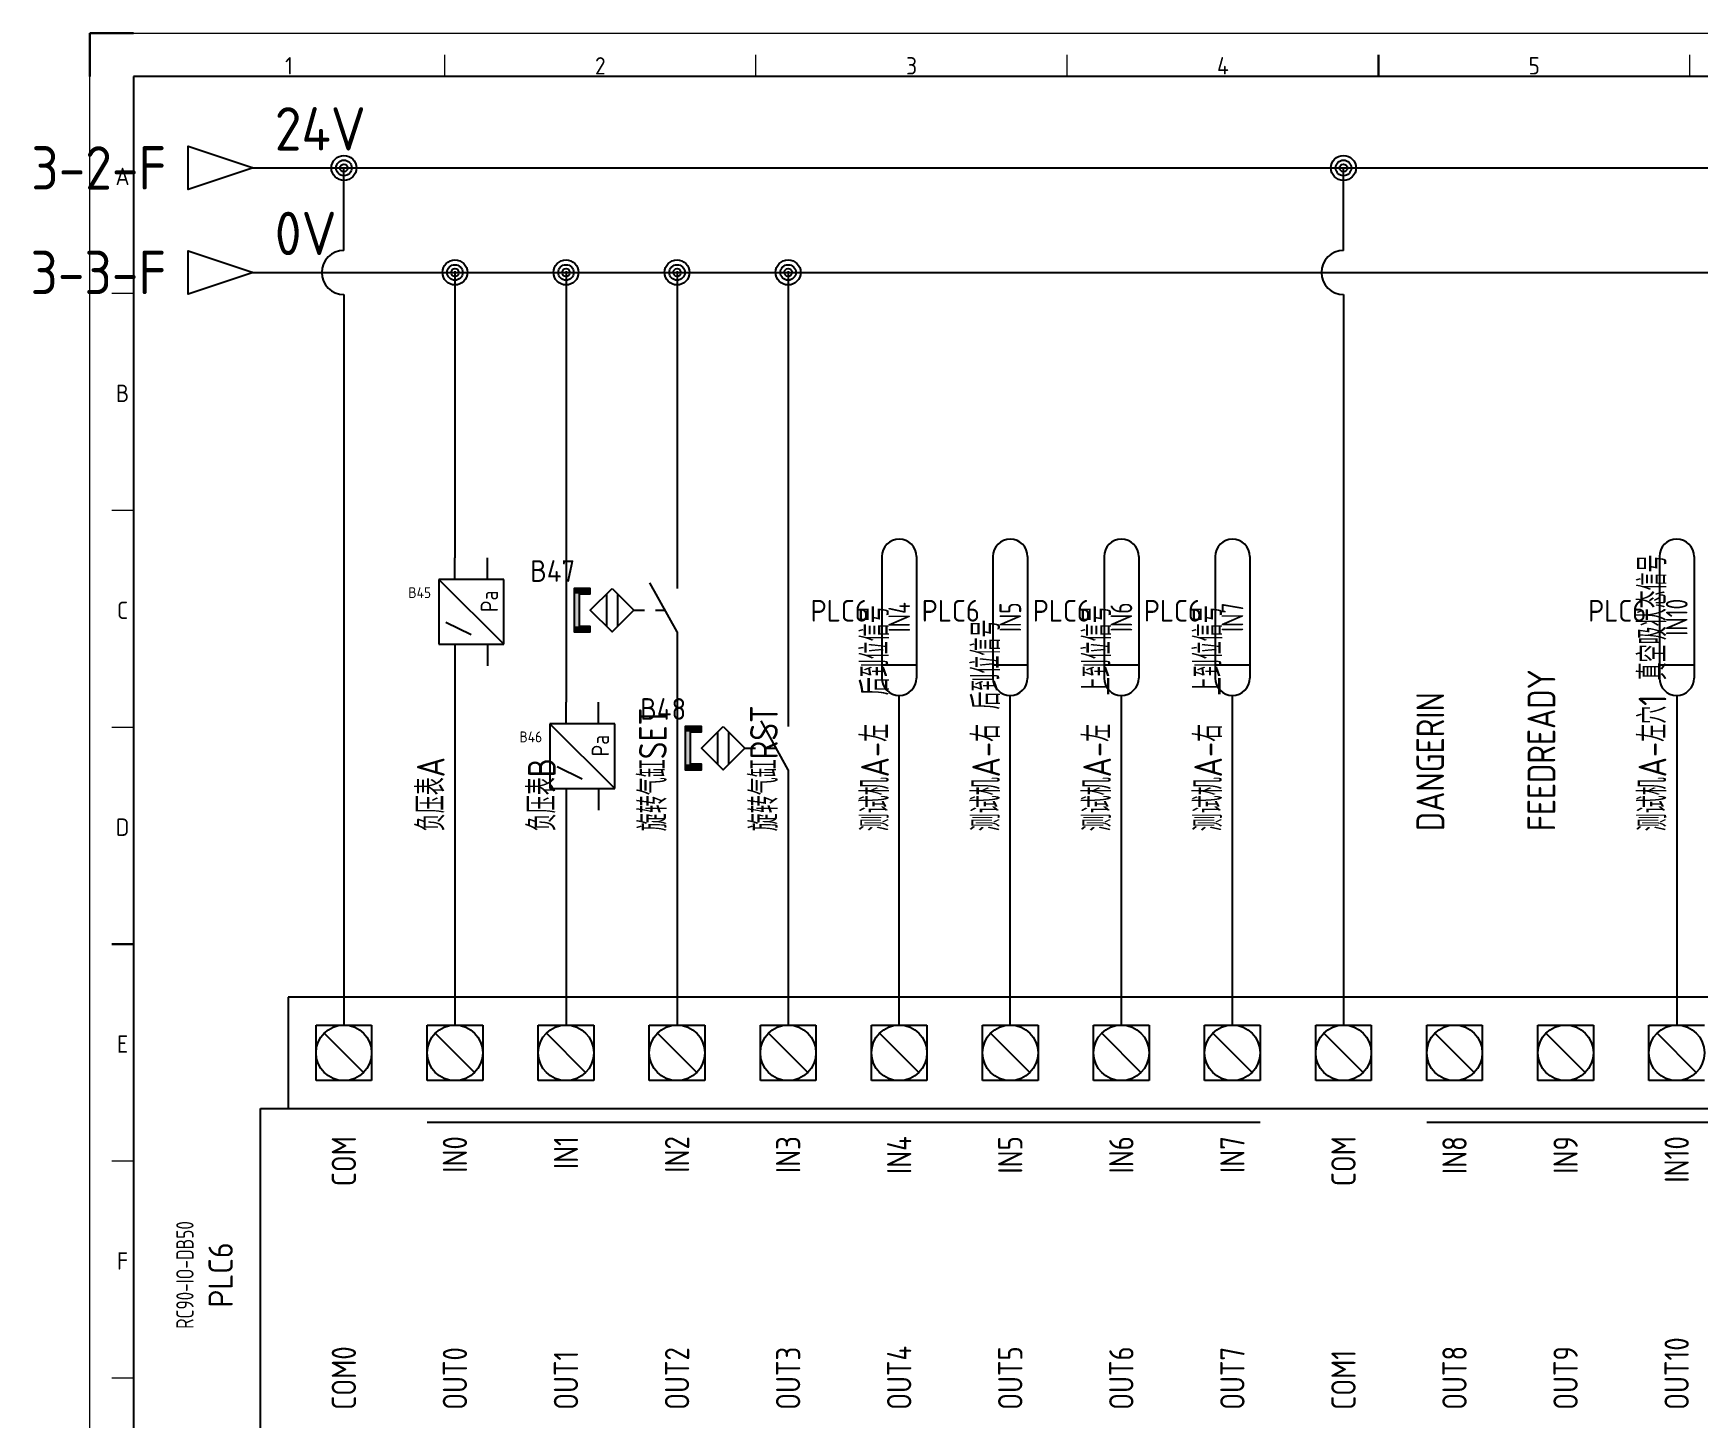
# Model space of a CAD drawing. Header units: millimetres. Extents: x 2023 to 2408, y 1286 to 1597.
# Drawn here: x 2022.8 to 2214.6, y 1437.9 to 1597.4 of the extents above; entities that cross this region are included whole.
import ezdxf
from ezdxf.enums import TextEntityAlignment as Align

# ---------------------------------------------------------------- set-up
doc = ezdxf.new("R2010")
doc.units = ezdxf.units.MM
for name, color, linetype in [('AE_BOR', 1, 'Continuous'), ('DESC', 150, 'Continuous'), ('SYMS', 7, 'Continuous'), ('TAGS', 150, 'Continuous'), ('TERMS', 123, 'Continuous'), ('WIREREF_DEST', 52, 'Continuous'), ('WIRES', 7, 'Continuous'), ('XREF', 7, 'Continuous')]:
    doc.layers.add(name, color=color, linetype=linetype)
doc.styles.add('ACGBTS', font='ISOCP.SHX')
doc.styles.add('WD_IEC', font='ISOCP2.shx', dxfattribs={"height": 4, "bigfont": 'gbcbig.shx'})

# ---------------------------------------------------------------- blocks, each defined once
blk = doc.blocks.new('Border')
for p, q in [((584, 410), (10, 410)), ((10, 410), (10, 10))]:
    blk.add_line(p, q)
at = {"layer": 'AE_BOR', "color": 1, "lineweight": 30}
for p, q in [((10, 420), (0, 420)), ((0, 420), (0, 410)), ((297, 410), (297, 415)), ((5, 210), (10, 210))]:
    blk.add_line(p, q, dxfattribs=at)
at = {"layer": 'AE_BOR', "color": 1, "lineweight": 15}
for p, q in [((0, 420), (594, 420)), ((0, 0), (0, 420)), ((81.75, 410), (81.75, 415)), ((153.5, 410), (153.5, 415)), ((225.25, 410), (225.25, 415)), ((368.75, 410), (368.75, 415)), ((10, 360), (5, 360)), ((10, 310), (5, 310)), ((10, 260), (5, 260)), ((10, 160), (5, 160)), ((10, 110), (5, 110))]:
    blk.add_line(p, q, dxfattribs=at)
at = {"layer": 'AE_BOR', "color": 1, "lineweight": 15, "style": 'ACGBTS'}
for s, p in [('1', (45.875, 412.5)), ('2', (117.625, 412.5)), ('3', (189.375, 412.5)), ('4', (261.125, 412.5)), ('5', (332.875, 412.5)), ('A', (7.5, 387)), ('B', (7.5, 337)), ('C', (7.5, 287)), ('D', (7.5, 237)), ('E', (7.5, 187)), ('F', (7.5, 137))]:
    blk.add_text(s, height=4, dxfattribs=at).set_placement(p, align=Align.MIDDLE)
blk = doc.blocks.new('HA1D3')
blk.add_lwpolyline([(0, 0), (-3.75, -1.25), (-3.75, 1.25)], close=True)
at = {"style": 'WD_IEC'}
for tag, p, height, flags in [('WIRENO', (1.25, 1), 2.5, 8), ('X1TERM01', (0, 0), 0.32, 1)]:
    blk.add_attdef(tag, p, '', height=height, dxfattribs=dict(at, flags=flags))
at = {"style": 'WD_IEC', "flags": 1}
blk.add_attdef('SIGCODE', text='', height=1, dxfattribs=at).set_placement((-2.5, 1.8), align=Align.RIGHT)
at = {"style": 'WD_IEC'}
blk.add_attdef('XREF', text='', height=2.5, dxfattribs=at).set_placement((-5, 0), align=Align.MIDDLE_RIGHT)
blk.add_attdef('DESC1', text='', height=2.5, dxfattribs=at).set_placement((1.25, -1), align=Align.TOP_LEFT)
blk = doc.blocks.new('WDDOT')
for radius in [0.72, 0.449, 0.223]:
    blk.add_circle((0, 0), radius)
blk = doc.blocks.new('PLCIO_EPSONRC90IO1')
for p, q in [((-187.84, 39.19), (-187.84, 23.19)), ((249.96, 39.19), (-187.84, 39.19)), ((-183.84, 27.19), (-183.84, 35.19)), ((-183.84, 35.19), (-175.84, 35.19)), ((-182.67, 34.02), (-177.01, 28.36)), ((-175.84, 35.19), (-175.84, 27.19)), ((-167.84, 27.19), (-167.84, 35.19)), ((-167.84, 35.19), (-159.84, 35.19)), ((-166.67, 34.02), (-161.01, 28.36)), ((-159.84, 35.19), (-159.84, 27.19)), ((-151.84, 27.19), (-151.84, 35.19)), ((-151.84, 35.19), (-143.84, 35.19)), ((-150.67, 34.02), (-145.01, 28.36)), ((-143.84, 35.19), (-143.84, 27.19)), ((-135.84, 27.19), (-135.84, 35.19)), ((-135.84, 35.19), (-127.84, 35.19)), ((-134.67, 34.02), (-129.01, 28.36)), ((-127.84, 35.19), (-127.84, 27.19)), ((-119.84, 27.19), (-119.84, 35.19)), ((-119.84, 35.19), (-111.84, 35.19)), ((-118.67, 34.02), (-113.01, 28.36)), ((-111.84, 35.19), (-111.84, 27.19)), ((-103.84, 27.19), (-103.84, 35.19)), ((-103.84, 35.19), (-95.84, 35.19)), ((-102.67, 34.02), (-97.01, 28.36)), ((-95.84, 35.19), (-95.84, 27.19)), ((-87.84, 27.19), (-87.84, 35.19)), ((-87.84, 35.19), (-79.84, 35.19)), ((-86.67, 34.02), (-81.01, 28.36)), ((-79.84, 35.19), (-79.84, 27.19)), ((-71.84, 27.19), (-71.84, 35.19)), ((-71.84, 35.19), (-63.84, 35.19)), ((-70.67, 34.02), (-65.01, 28.36)), ((-63.84, 35.19), (-63.84, 27.19)), ((-55.84, 27.19), (-55.84, 35.19)), ((-55.84, 35.19), (-47.84, 35.19)), ((-54.67, 34.02), (-49.01, 28.36)), ((-47.84, 35.19), (-47.84, 27.19)), ((-39.84, 27.19), (-39.84, 35.19)), ((-39.84, 35.19), (-31.84, 35.19)), ((-38.67, 34.02), (-33.01, 28.36)), ((-31.84, 35.19), (-31.84, 27.19)), ((-23.84, 27.19), (-23.84, 35.19)), ((-23.84, 35.19), (-15.84, 35.19)), ((-22.67, 34.02), (-17.01, 28.36)), ((-15.84, 35.19), (-15.84, 27.19)), ((-7.84, 27.19), (-7.84, 35.19)), ((-7.84, 35.19), (0.16, 35.19)), ((-6.67, 34.02), (-1.01, 28.36)), ((0.16, 35.19), (0.16, 27.19)), ((8.16, 27.19), (8.16, 35.19)), ((8.16, 35.19), (16.16, 35.19)), ((9.33, 34.02), (14.99, 28.36)), ((-175.84, 27.19), (-183.84, 27.19)), ((-159.84, 27.19), (-167.84, 27.19)), ((-143.84, 27.19), (-151.84, 27.19)), ((-127.84, 27.19), (-135.84, 27.19)), ((-111.84, 27.19), (-119.84, 27.19)), ((-95.84, 27.19), (-103.84, 27.19)), ((-79.84, 27.19), (-87.84, 27.19)), ((-63.84, 27.19), (-71.84, 27.19)), ((-47.84, 27.19), (-55.84, 27.19)), ((-31.84, 27.19), (-39.84, 27.19)), ((-15.84, 27.19), (-23.84, 27.19)), ((0.16, 27.19), (-7.84, 27.19)), ((16.16, 27.19), (8.16, 27.19)), ((-191.84, -24.81), (-191.84, 23.19)), ((-191.84, 23.19), (253.96, 23.19)), ((-167.84, 21.19), (-47.84, 21.19)), ((-23.84, 21.19), (96.16, 21.19))]:
    blk.add_line(p, q)
for centre in [(-179.84, 31.19), (-163.84, 31.19), (-147.84, 31.19), (-131.84, 31.19), (-115.84, 31.19), (-99.84, 31.19), (-83.84, 31.19), (-67.84, 31.19), (-51.84, 31.19), (-35.84, 31.19), (-19.84, 31.19), (-3.84, 31.19), (12.16, 31.19)]:
    blk.add_circle(centre, 4)
at = {"style": 'WD_IEC'}
for tag, p, width in [('DESCA47', (-165.33, 63.11), 0.9), ('DESCB47', (-158.34, 63.11), 0.9), ('DESCA48', (-149.33, 63.11), 0.9), ('DESCB48', (-142.34, 63.11), 0.9), ('DESCA49', (-133.33, 63.11), 0.9), ('DESCB49', (-126.34, 63.11), 0.9), ('DESCA50', (-117.33, 63.11), 0.9), ('DESCB50', (-110.34, 63.11), 0.9), ('DESCA51', (-101.33, 63.11), 0.9), ('DESCB51', (-94.34, 63.11), 0.9), ('DESCA52', (-85.33, 63.11), 0.9), ('DESCB52', (-78.34, 63.11), 0.9), ('DESCA53', (-69.33, 63.11), 0.9), ('DESCB53', (-62.34, 63.11), 0.9), ('DESCA54', (-53.33, 63.11), 0.9), ('DESCB54', (-46.34, 63.11), 0.9), ('DESCA56', (-21.33, 63.11), 0.9), ('DESCB56', (-14.34, 63.11), 0.9), ('DESCA57', (-5.33, 63.11), 0.9), ('DESCB57', (1.66, 63.11), 0.9), ('DESCA58', (10.67, 63.11), 0.9), ('DESCB58', (17.66, 63.11), 0.9), ('DESCA59', (26.67, 63.11), 0.9), ('DESCB59', (33.66, 63.11), 0.9), ('DESCA60', (42.67, 63.11), 0.9), ('DESCB60', (49.66, 63.11), 0.9), ('DESCA61', (58.67, 63.11), 0.9), ('DESCB61', (65.66, 63.11), 0.9), ('DESCA62', (74.67, 63.11), 0.9), ('DESCB62', (81.66, 63.11), 0.9), ('DESCA63', (90.67, 63.11), 0.9), ('DESCB63', (97.66, 63.11), 0.9), ('DESCA65', (122.67, 63.11), 0.9), ('DESCB65', (129.66, 63.11), 0.9), ('DESCA66', (138.67, 63.11), 0.9), ('DESCB66', (145.66, 63.11), 0.9), ('DESCA67', (154.67, 63.11), 0.9), ('DESCB67', (161.66, 63.11), 0.9), ('DESCA68', (170.67, 63.11), 0.9), ('DESCB68', (177.66, 63.11), 0.9), ('DESCA69', (186.67, 63.11), 0.9), ('DESCB69', (193.66, 63.11), 0.9), ('DESCA70', (202.67, 63.11), 0.9), ('DESCB70', (209.66, 63.11), 0.9), ('DESCA71', (218.67, 63.11), 0.9), ('DESCB71', (225.66, 63.11), 0.9), ('DESCA72', (234.67, 63.11), 0.9), ('DESCB72', (241.66, 63.11), 0.9), ('WDTAGALT', (-229.84, -12.81), 0.8)]:
    blk.add_attdef(tag, p, '', height=4, rotation=90, dxfattribs=dict(at, width=width))
at = {"style": 'WD_IEC', "width": 0.9}
for tag, p in [('TERM46', (-177.84, 36.42)), ('TERM47', (-161.84, 36.42)), ('TERM48', (-145.84, 36.42)), ('TERM49', (-129.84, 36.42)), ('TERM50', (-113.84, 36.42)), ('TERM52', (-81.84, 36.42)), ('TERM53', (-65.84, 36.42)), ('TERM54', (-49.84, 36.42)), ('TERM55', (-33.84, 36.42)), ('TERM56', (-17.84, 36.42)), ('TERM57', (-1.84, 36.42)), ('TERM58', (14.16, 36.42)), ('TERM59', (30.16, 36.42)), ('TERM60', (46.16, 36.42)), ('TERM62', (78.16, 36.42)), ('TERM63', (94.16, 36.42)), ('TERM64', (110.16, 36.42)), ('TERM65', (126.16, 36.42)), ('TERM66', (142.16, 36.42)), ('TERM67', (158.16, 36.42)), ('TERM68', (174.16, 36.42)), ('TERM69', (190.16, 36.42)), ('TERM70', (206.16, 36.42)), ('TERM72', (238.16, 36.42)), ('TERM51', (-97.84, 36.42)), ('TERM61', (62.16, 36.42)), ('TERM71', (222.16, 36.42))]:
    blk.add_attdef(tag, text='', height=2.5, rotation=90, dxfattribs=at).set_placement(p, align=Align.TOP_LEFT)
at = {"style": 'WD_IEC', "flags": 1}
for tag, p in [('X2TERM46', (-179.84, 35.19)), ('X2TERM47', (-163.84, 35.19)), ('X2TERM48', (-147.84, 35.19)), ('X2TERM49', (-131.84, 35.19)), ('X2TERM50', (-115.84, 35.19)), ('X2TERM51', (-99.84, 35.19)), ('X2TERM52', (-83.84, 35.19)), ('X2TERM53', (-67.84, 35.19)), ('X2TERM54', (-51.84, 35.19)), ('X2TERM55', (-35.84, 35.19)), ('X2TERM56', (-19.84, 35.19)), ('X2TERM57', (-3.84, 35.19)), ('X2TERM58', (12.16, 35.19)), ('X2TERM59', (28.16, 35.19)), ('X2TERM60', (44.16, 35.19)), ('X2TERM61', (60.16, 35.19)), ('X2TERM62', (76.16, 35.19)), ('X2TERM63', (92.16, 35.19)), ('X2TERM64', (108.16, 35.19)), ('X2TERM65', (124.16, 35.19)), ('X2TERM66', (140.16, 35.19)), ('X2TERM67', (156.16, 35.19)), ('X2TERM68', (172.16, 35.19)), ('X2TERM69', (188.16, 35.19)), ('X2TERM70', (204.16, 35.19)), ('X2TERM71', (220.16, 35.19)), ('X2TERM72', (236.16, 35.19)), ('X8TERM01', (-179.84, -36.81)), ('X8TERM02', (-163.84, -36.81)), ('X8TERM03', (-147.84, -36.81)), ('X8TERM04', (-131.84, -36.81)), ('X8TERM05', (-115.84, -36.81)), ('X8TERM06', (-99.84, -36.81)), ('X8TERM07', (-83.84, -36.81)), ('X8TERM08', (-67.84, -36.81)), ('X8TERM09', (-51.84, -36.81)), ('X8TERM10', (-35.84, -36.81)), ('X8TERM11', (-19.84, -36.81)), ('X8TERM12', (-3.84, -36.81)), ('X8TERM13', (12.16, -36.81)), ('X8TERM14', (28.16, -36.81)), ('X8TERM15', (44.16, -36.81)), ('X8TERM16', (60.16, -36.81)), ('X8TERM17', (76.16, -36.81)), ('X8TERM18', (92.16, -36.81)), ('X8TERM19', (108.16, -36.81)), ('X8TERM20', (124.16, -36.81)), ('X8TERM21', (140.16, -36.81)), ('X8TERM22', (156.16, -36.81))]:
    blk.add_attdef(tag, p, '', height=0.35, rotation=90, dxfattribs=at)
at = {"style": 'WD_IEC', "width": 0.9}
for tag, p in [('TERMDESC46', (-179.84, 19.19)), ('TAGA47', (-163.84, 19.19)), ('TAGA48', (-147.84, 19.19)), ('TAGA49', (-131.84, 19.19)), ('TAGA50', (-115.84, 19.19)), ('TAGA51', (-99.84, 19.19)), ('TAGA52', (-83.84, 19.19)), ('TAGA53', (-67.84, 19.19)), ('TAGA54', (-51.84, 19.19)), ('TERMDESC55', (-35.84, 19.19)), ('TAGA56', (-19.84, 19.19)), ('TAGA57', (-3.84, 19.19)), ('TAGA58', (12.16, 19.19)), ('TAGA59', (28.16, 19.19)), ('TAGA60', (44.16, 19.19)), ('TAGA61', (60.16, 19.19)), ('TAGA62', (76.16, 19.19)), ('TAGA63', (92.16, 19.19)), ('TERMDESC64', (108.16, 19.19)), ('TAGA65', (124.16, 19.19)), ('TAGA66', (140.16, 19.19)), ('TAGA67', (156.16, 19.19)), ('TAGA68', (172.16, 19.19)), ('TAGA69', (188.16, 19.19)), ('TAGA70', (204.16, 19.19)), ('TAGA71', (220.16, 19.19)), ('TAGA72', (236.16, 19.19))]:
    blk.add_attdef(tag, text='', height=3.5, rotation=90, dxfattribs=at).set_placement(p, align=Align.MIDDLE_RIGHT)
at = {"linetype": 'Continuous', "style": 'WD_IEC', "flags": 9}
for tag, p in [('ASSYCODE', (-218.83, 6.55)), ('FAMILY', (-218.05, 6.58))]:
    blk.add_attdef(tag, text='', height=0.32, rotation=90, dxfattribs=at).set_placement(p, align=Align.CENTER)
at = {"style": 'WD_IEC'}
for tag, p in [('LINE1', (-210.55, -0.81)), ('LINE2', (-205.55, -0.81)), ('TAG1', (-195.84, -0.81))]:
    blk.add_attdef(tag, text='', height=3.5, rotation=90, dxfattribs=at).set_placement(p, align=Align.CENTER)
for tag, width, p in [('INST', 0.8, (-226, -0.81)), ('LOC', 0.8, (-222.56, -0.81)), ('MFG', 0.8, (-218.55, -0.81)), ('CAT', 0.9, (-215.05, -0.81)), ('DESC', 0.8, (-201.5, -0.81))]:
    blk.add_attdef(tag, text='', height=2.5, rotation=90, dxfattribs=dict(at, width=width)).set_placement(p, align=Align.CENTER)
at = {"style": 'WD_IEC', "width": 0.9}
for tag, p in [('TERMDESC01', (-179.84, -20.26)), ('TERMDESC10', (-35.84, -20.26)), ('TERMDESC19', (108.16, -20.26)), ('TERMDESC20', (124.16, -20.26)), ('TERMDESC21', (140.16, -20.26)), ('TERMDESC22', (156.16, -20.26)), ('TAGA02', (-163.84, -20.26)), ('TAGA03', (-147.84, -20.26)), ('TAGA04', (-131.84, -20.26)), ('TAGA05', (-115.84, -20.26)), ('TAGA06', (-99.84, -20.26)), ('TAGA07', (-83.84, -20.26)), ('TAGA08', (-67.84, -20.26)), ('TAGA09', (-51.84, -20.26)), ('TAGA14', (28.16, -20.26)), ('TAGA11', (-19.84, -20.26)), ('TAGA12', (-3.84, -20.26)), ('TAGA13', (12.16, -20.26)), ('TAGA15', (44.16, -20.26)), ('TAGA16', (60.16, -20.26)), ('TAGA17', (76.16, -20.26)), ('TAGA18', (92.16, -20.26))]:
    blk.add_attdef(tag, text='', height=3.5, rotation=90, dxfattribs=at).set_placement(p, align=Align.MIDDLE_LEFT)
for tag, p in [('TERM01', (-177.84, -37.72)), ('TERM02', (-161.84, -37.86)), ('TERM03', (-145.84, -37.86)), ('TERM04', (-129.84, -37.86)), ('TERM05', (-113.84, -37.86)), ('TERM06', (-97.84, -37.86)), ('TERM07', (-81.84, -37.86)), ('TERM08', (-65.84, -37.86)), ('TERM09', (-49.84, -37.86)), ('TERM10', (-33.84, -37.86)), ('TERM11', (-17.84, -37.86)), ('TERM12', (-1.84, -37.86)), ('TERM13', (14.16, -37.86)), ('TERM14', (30.16, -37.86)), ('TERM15', (46.16, -37.86)), ('TERM16', (62.16, -37.86)), ('TERM17', (78.16, -37.86)), ('TERM18', (94.16, -37.86)), ('TERM19', (110.16, -37.86)), ('TERM20', (126.16, -37.86)), ('TERM21', (142.16, -37.86)), ('TERM22', (158.16, -37.86))]:
    blk.add_attdef(tag, text='', height=2.5, rotation=90, dxfattribs=at).set_placement(p, align=Align.TOP_RIGHT)
for tag, p in [('DESCA02', (-165.33, -64.89)), ('DESCB02', (-158.34, -64.89)), ('DESCA03', (-149.33, -64.89)), ('DESCB03', (-142.34, -64.89)), ('DESCA04', (-133.33, -64.89)), ('DESCB04', (-126.34, -64.89)), ('DESCA05', (-117.33, -64.89)), ('DESCB05', (-110.34, -64.89)), ('DESCA06', (-101.33, -64.89)), ('DESCB06', (-94.34, -64.89)), ('DESCA07', (-85.33, -64.89)), ('DESCB07', (-78.34, -64.89)), ('DESCA08', (-69.33, -64.89)), ('DESCB08', (-62.34, -64.89)), ('DESCA09', (-53.33, -64.89)), ('DESCB09', (-46.34, -64.89)), ('DESCA11', (-21.33, -64.89)), ('DESCB11', (-14.34, -64.89)), ('DESCA12', (-5.33, -64.89)), ('DESCB12', (1.66, -64.89)), ('DESCA13', (10.67, -64.89)), ('DESCB13', (17.66, -64.89)), ('DESCA14', (26.67, -64.89)), ('DESCB14', (33.66, -64.89)), ('DESCA15', (42.67, -64.89)), ('DESCB15', (49.66, -64.89)), ('DESCA16', (58.67, -64.89)), ('DESCB16', (65.66, -64.89)), ('DESCA17', (74.67, -64.89)), ('DESCB17', (81.66, -64.89))]:
    blk.add_attdef(tag, text='', height=4, rotation=90, dxfattribs=at).set_placement(p, align=Align.RIGHT)
blk = doc.blocks.new('VIN1B10')
for p, q in [((0, 7.5), (0, 12.5)), ((7.5, 7.46), (7.5, 12.46)), ((3.75, 7.5), (-3.75, 7.5)), ((-3.75, 7.5), (11.25, -7.45)), ((-3.75, 7.46), (-3.75, -7.45)), ((11.25, 7.5), (3.75, 7.5)), ((11.25, -7.45), (11.25, 7.5)), ((-2.07, -2.37), (3.75, -5.19)), ((-3.75, -7.45), (3.75, -7.45)), ((0, -7.45), (0, -12.45)), ((3.75, -7.45), (11.25, -7.45)), ((7.5, -7.45), (7.5, -12.45))]:
    blk.add_line(p, q)
at = {"style": 'WD_IEC', "width": 0.9}
blk.add_text('Pa', height=4, rotation=90, dxfattribs=at).set_placement((9.93, -0.02))
at = {"style": 'WD_IEC'}
for tag, height, p in [('INST', 2.7, (-5.5, 11.96)), ('LOC', 2.7, (-5.5, 7.96)), ('TAG1', 2.5, (-5.5, 3.21)), ('DESC1', 2.7, (-5.5, -5.24)), ('DESC2', 2.7, (-5.5, -9.24)), ('DESC3', 2.7, (-5.5, -13.24)), ('WDTAGALT', 2.5, (-5.44, -16.55))]:
    blk.add_attdef(tag, text='', height=height, dxfattribs=at).set_placement(p, align=Align.RIGHT)
for tag, p in [('TERM01', (-0.64, 12.2)), ('TERM03', (6.86, 12.2))]:
    blk.add_attdef(tag, text='', height=2, rotation=90, dxfattribs=at).set_placement(p, align=Align.RIGHT)
at = {"style": 'WD_IEC', "flags": 1}
for tag, p, height in [('X2TERM01', (0, 12.5), 0.32), ('X2TERM03', (7.5, 12.46), 0.32), ('MFG', (12.06, 6.2), 1.5), ('CAT', (12.06, 3.7), 1.5), ('X4LINK', (-3.8, -0.01), 0.32), ('X1LINK', (11.25, 0.02), 0.32), ('ASSYCODE', (12.24, -4.45), 1), ('FAMILY', (12.24, -5.95), 1), ('CATDESC', (12.24, -7.45), 1), ('X8TERM02', (0, -12.45), 0.32), ('X8TERM04', (7.5, -12.45), 0.32)]:
    blk.add_attdef(tag, p, '', height=height, dxfattribs=at)
at = {"lineweight": 15, "style": 'WD_IEC'}
blk.add_attdef('XREF', text='', height=2.5, dxfattribs=at).set_placement((-5.5, -1.39), align=Align.RIGHT)
at = {"style": 'WD_IEC'}
for tag, p in [('TERM02', (-0.67, -12.99)), ('TERM04', (6.83, -12.99))]:
    blk.add_attdef(tag, p, '', height=2, rotation=90, dxfattribs=at)
blk = doc.blocks.new('VPX11M')
for p, q in [((0, 7.5), (0, 2.5)), ((0, -2.5), (-3.125, 3.125)), ((-8.125, 1.875), (-8.125, -1.875)), ((-6.875, 1.875), (-6.875, -1.875)), ((-5, 0), (-3.75, 0)), ((-2.5, 0), (-1.389, 0)), ((0, -2.5), (0, -7.5))]:
    blk.add_line(p, q)
for points in [[(-11.25, 1.875), (-10, 1.875), (-10, 2.5), (-11.875, 2.5), (-11.875, -2.5), (-10, -2.5), (-10, -1.875), (-11.25, -1.875)], [(-7.5, 2.5), (-5, 0), (-7.5, -2.5), (-10, 0)]]:
    blk.add_lwpolyline(points, close=True)
for points in [[(-11.875, 2.5), (-11.875, 1.875), (-10, 2.5), (-10, 1.875)], [(-11.875, 1.875), (-11.875, -1.875), (-11.25, 1.875), (-11.25, -1.875)], [(-11.875, -1.875), (-11.875, -2.5), (-10, -1.875), (-10, -2.5)]]:
    blk.add_solid(points)
at = {"style": 'WD_IEC'}
for tag, p in [('INST', (-11.75, 10.25)), ('LOC', (-11.75, 6.75)), ('TAG1', (-11.75, 3.25)), ('DESC1', (-11.75, -9.85)), ('DESC2', (-11.75, -13.35)), ('DESC3', (-11.75, -16.85))]:
    blk.add_attdef(tag, text='', height=2.5, dxfattribs=at).set_placement(p, align=Align.RIGHT)
at = {"style": 'WD_IEC', "flags": 1}
for tag, p, height in [('X2TERM01', (0, 7.5), 0.32), ('MFG', (2.75, 6.5), 1.5), ('CAT', (2.75, 4), 1.5), ('X1LINK', (0, 0), 0.32), ('CONTACT', (1, -2.5), 1), ('ASSYCODE', (1, -4), 1), ('COMMON', (2.25, -3.75), 1), ('FAMILY', (1, -5.5), 1), ('X8TERM02', (0, -7.5), 0.32), ('CATDESC', (1, -7), 1)]:
    blk.add_attdef(tag, p, '', height=height, dxfattribs=at)
at = {"style": 'WD_IEC'}
blk.add_attdef('TERM01', text='', height=2, rotation=90, dxfattribs=at).set_placement((-1, 7.5), align=Align.RIGHT)
blk.add_attdef('TERM02', (-1, -7.5), '', height=2, rotation=90, dxfattribs=at)
at = {"lineweight": 15, "style": 'WD_IEC'}
for tag, p in [('XREF', (-11.75, -6)), ('WDTAGALT', (-11.5, -20))]:
    blk.add_attdef(tag, text='', height=2.5, dxfattribs=at).set_placement(p, align=Align.RIGHT)
blk = doc.blocks.new('PLCIOO1TV')
for p, q in [((-2, 7), (-2, -7)), ((2, 7), (2, -7)), ((-2, -5.5), (2, -5.5))]:
    blk.add_line(p, q)
for centre, start, end in [((0, 7), 0, 180), ((0, -7), 180, 0)]:
    blk.add_arc(centre, 2, start, end)
at = {"style": 'WD_IEC', "width": 0.8}
for tag, p in [('INST', (-3.5, 6.5)), ('LOC', (-3.5, 3))]:
    blk.add_attdef(tag, text='', height=2.5, dxfattribs=at).set_placement(p, align=Align.RIGHT)
for tag, height, p in [('TAGA01', 2.5, (0, 0)), ('TERM01L', 2, (0, -7.25))]:
    blk.add_attdef(tag, text='', height=height, rotation=90, dxfattribs=at).set_placement(p, align=Align.MIDDLE)
at = {"style": 'WD_IEC', "width": 0.9}
blk.add_attdef('LINE1', text='', height=2.5, rotation=90, dxfattribs=at).set_placement((4.41, 1), align=Align.CENTER)
blk.add_attdef('LINE2', text='', height=2.5, rotation=90, dxfattribs=at).set_placement((5.02, 1), align=Align.TOP_CENTER)
at = {"style": 'WD_IEC'}
for tag, p in [('TAG1', (-3.5, -0.5)), ('XREF', (-3.5, -4.5))]:
    blk.add_attdef(tag, text='', height=2.5, dxfattribs=at).set_placement(p, align=Align.RIGHT)
at = {"linetype": 'Continuous', "style": 'WD_IEC', "flags": 9}
for tag, p in [('ASSYCODE', (-2.39, -1.18)), ('FAMILY', (-2.39, -7.68))]:
    blk.add_attdef(tag, text='', height=0.16, rotation=90, dxfattribs=at).set_placement(p, align=Align.CENTER)
at = {"style": 'WD_IEC', "flags": 1}
blk.add_attdef('X8TERM01L', (0, -9), '', height=0.16, rotation=90, dxfattribs=at)
at = {"style": 'WD_IEC', "width": 0.9}
blk.add_attdef('TERMDESC01L', text='', height=2, rotation=90, dxfattribs=at).set_placement((2.25, -10), align=Align.TOP_RIGHT)
at = {"style": 'WD_IEC'}
for tag, width, p in [('MFG', 0.8, (-7, -20)), ('DESC', 0.8, (-4, -20)), ('DESCA01', 0.9, (-0.5, -20)), ('DESCB01', 0.9, (2.5, -20)), ('DESCC01', 0.9, (5.5, -20)), ('DESCD01', 0.9, (8.5, -20)), ('DESCE01', 0.9, (11.5, -20)), ('CAT', 0.9, (-7, -27))]:
    blk.add_attdef(tag, text='', height=2.5, rotation=90, dxfattribs=dict(at, width=width)).set_placement(p, align=Align.RIGHT)

msp = doc.modelspace()

# ---------------------------------------------------------------- linework, layer by layer
at = {"layer": 'WIRES'}
for p, q in [((2048.09, 1581.9), (2407.84, 1581.9)), ((2058.55, 1572.39), (2058.55, 1581.9)), ((2173.75, 1572.39), (2173.75, 1581.9)), ((2048.09, 1569.85), (2407.84, 1569.85)), ((2071.35, 1569.99), (2071.35, 1536.97)), ((2084.15, 1569.99), (2084.15, 1520.34)), ((2096.95, 1569.99), (2096.95, 1538.44)), ((2109.75, 1569.99), (2109.75, 1522.54)), ((2058.55, 1567.31), (2058.55, 1483.11)), ((2173.75, 1567.31), (2173.75, 1483.11)), ((2071.35, 1524.5), (2071.35, 1483.11)), ((2096.95, 1523.44), (2096.95, 1483.11)), ((2122.55, 1483.11), (2122.55, 1521.11)), ((2135.35, 1483.11), (2135.35, 1521.11)), ((2148.15, 1483.11), (2148.15, 1521.11)), ((2160.95, 1483.11), (2160.95, 1521.11)), ((2212.15, 1521.11), (2212.15, 1483.11)), ((2084.15, 1507.86), (2084.15, 1483.11)), ((2109.75, 1507.54), (2109.75, 1483.11))]:
    msp.add_line(p, q, dxfattribs=at)
for centre in [(2058.55, 1569.85), (2173.75, 1569.85)]:
    msp.add_arc(centre, 2.54, 90, 270, dxfattribs=at)

# ---------------------------------------------------------------- block references
at = {"layer": 'AE_BOR', "xscale": 0.5, "yscale": 0.5, "zscale": 0.5}
msp.add_blockref('Border', (2029.29, 1387.42), dxfattribs=at)
at = {"layer": 'SYMS'}
ref = msp.add_blockref('HA1D3', (2048.09, 1581.9), dxfattribs=dict(at, xscale=2, yscale=2, zscale=2))
ref.add_attrib('XREF', '3-2-F', dxfattribs={"layer": 'XREF', "height": 5, "style": 'WD_IEC'}).set_placement((2038.09, 1581.9), align=Align.MIDDLE_RIGHT)
ref.add_attrib('WIRENO', '24V', (2050.59, 1583.9), dxfattribs={"layer": 'WIREREF_DEST', "height": 5, "style": 'WD_IEC', "flags": 8})
at = {"layer": 'SYMS', "xscale": 2, "yscale": 2, "zscale": 2}
for p in [(2058.55, 1581.9), (2173.75, 1581.9), (2071.35, 1569.85), (2084.15, 1569.85), (2096.95, 1569.85), (2109.75, 1569.85)]:
    msp.add_blockref('WDDOT', p, dxfattribs=at)
at = {"layer": 'SYMS'}
ref = msp.add_blockref('HA1D3', (2048.09, 1569.85), dxfattribs=dict(at, xscale=2, yscale=2, zscale=2))
ref.add_attrib('XREF', '3-3-F', dxfattribs={"layer": 'XREF', "height": 5, "style": 'WD_IEC'}).set_placement((2038.09, 1569.85), align=Align.MIDDLE_RIGHT)
ref.add_attrib('WIRENO', '0V', (2050.59, 1571.85), dxfattribs={"layer": 'WIREREF_DEST', "height": 5, "style": 'WD_IEC', "flags": 8})
ref = msp.add_blockref('PLCIO_EPSONRC90IO1', (2202.42, 1454.96), dxfattribs=dict(at, xscale=0.8, yscale=0.8, zscale=0.8))
ref.add_attrib('DESCA54', '测试机A-右  上到位信号', (2159.76, 1505.45), dxfattribs={"layer": 'DESC', "height": 3.2, "rotation": 90, "style": 'WD_IEC', "width": 0.9})
ref.add_attrib('TAGA54', 'IN7', dxfattribs={"layer": 'TAGS', "height": 2.8, "rotation": 90, "style": 'WD_IEC', "width": 0.9}).set_placement((2160.95, 1470.31), align=Align.MIDDLE_RIGHT)
ref.add_attrib('DESCA53', '测试机A-左  上到位信号', (2146.96, 1505.45), dxfattribs={"layer": 'DESC', "height": 3.2, "rotation": 90, "style": 'WD_IEC', "width": 0.9})
ref.add_attrib('TAGA53', 'IN6', dxfattribs={"layer": 'TAGS', "height": 2.8, "rotation": 90, "style": 'WD_IEC', "width": 0.9}).set_placement((2148.15, 1470.31), align=Align.MIDDLE_RIGHT)
ref.add_attrib('DESCA52', '测试机A-右 后到位信号', (2134.16, 1505.45), dxfattribs={"layer": 'DESC', "height": 3.2, "rotation": 90, "style": 'WD_IEC', "width": 0.9})
ref.add_attrib('TAGA52', 'IN5', dxfattribs={"layer": 'TAGS', "height": 2.8, "rotation": 90, "style": 'WD_IEC', "width": 0.9}).set_placement((2135.35, 1470.31), align=Align.MIDDLE_RIGHT)
ref.add_attrib('DESCA51', '测试机A-左  后到位信号', (2121.36, 1505.45), dxfattribs={"layer": 'DESC', "height": 3.2, "rotation": 90, "style": 'WD_IEC', "width": 0.9})
ref.add_attrib('TAGA51', 'IN4', dxfattribs={"layer": 'TAGS', "height": 2.8, "rotation": 90, "style": 'WD_IEC', "width": 0.9}).set_placement((2122.55, 1470.31), align=Align.MIDDLE_RIGHT)
ref.add_attrib('DESCA50', '旋转气缸RST', (2108.56, 1505.45), dxfattribs={"layer": 'DESC', "height": 3.2, "rotation": 90, "style": 'WD_IEC', "width": 0.9})
ref.add_attrib('TAGA50', 'IN3', dxfattribs={"layer": 'TAGS', "height": 2.8, "rotation": 90, "style": 'WD_IEC', "width": 0.9}).set_placement((2109.75, 1470.31), align=Align.MIDDLE_RIGHT)
ref.add_attrib('DESCA49', '旋转气缸SET', (2095.76, 1505.45), dxfattribs={"layer": 'DESC', "height": 3.2, "rotation": 90, "style": 'WD_IEC', "width": 0.9})
ref.add_attrib('TAGA49', 'IN2', dxfattribs={"layer": 'TAGS', "height": 2.8, "rotation": 90, "style": 'WD_IEC', "width": 0.9}).set_placement((2096.95, 1470.31), align=Align.MIDDLE_RIGHT)
ref.add_attrib('DESCA48', '负压表B', (2082.96, 1505.45), dxfattribs={"layer": 'DESC', "height": 3.2, "rotation": 90, "style": 'WD_IEC', "width": 0.9})
ref.add_attrib('TAGA48', 'IN1', dxfattribs={"layer": 'TAGS', "height": 2.8, "rotation": 90, "style": 'WD_IEC', "width": 0.9}).set_placement((2084.15, 1470.31), align=Align.MIDDLE_RIGHT)
ref.add_attrib('TERMDESC46', 'COM', dxfattribs={"layer": 'TERMS', "height": 2.8, "rotation": 90, "style": 'WD_IEC', "width": 0.9}).set_placement((2058.55, 1470.31), align=Align.MIDDLE_RIGHT)
ref.add_attrib('TAGA13', 'OUT10', dxfattribs={"layer": 'TAGS', "height": 2.8, "rotation": 90, "style": 'WD_IEC', "width": 0.9}).set_placement((2212.15, 1438.76), align=Align.MIDDLE_LEFT)
ref.add_attrib('TAGA11', 'OUT8', dxfattribs={"layer": 'TAGS', "height": 2.8, "rotation": 90, "style": 'WD_IEC', "width": 0.9}).set_placement((2186.55, 1438.76), align=Align.MIDDLE_LEFT)
ref.add_attrib('TERMDESC10', 'COM1', dxfattribs={"layer": 'TERMS', "height": 2.8, "rotation": 90, "style": 'WD_IEC', "width": 0.9}).set_placement((2173.75, 1438.76), align=Align.MIDDLE_LEFT)
ref.add_attrib('TAGA09', 'OUT7', dxfattribs={"layer": 'TAGS', "height": 2.8, "rotation": 90, "style": 'WD_IEC', "width": 0.9}).set_placement((2160.95, 1438.76), align=Align.MIDDLE_LEFT)
ref.add_attrib('TAGA08', 'OUT6', dxfattribs={"layer": 'TAGS', "height": 2.8, "rotation": 90, "style": 'WD_IEC', "width": 0.9}).set_placement((2148.15, 1438.76), align=Align.MIDDLE_LEFT)
ref.add_attrib('TAGA07', 'OUT5', dxfattribs={"layer": 'TAGS', "height": 2.8, "rotation": 90, "style": 'WD_IEC', "width": 0.9}).set_placement((2135.35, 1438.76), align=Align.MIDDLE_LEFT)
ref.add_attrib('TAGA06', 'OUT4', dxfattribs={"layer": 'TAGS', "height": 2.8, "rotation": 90, "style": 'WD_IEC', "width": 0.9}).set_placement((2122.55, 1438.76), align=Align.MIDDLE_LEFT)
ref.add_attrib('TAGA04', 'OUT2', dxfattribs={"layer": 'TAGS', "height": 2.8, "rotation": 90, "style": 'WD_IEC', "width": 0.9}).set_placement((2096.95, 1438.76), align=Align.MIDDLE_LEFT)
ref.add_attrib('TAGA03', 'OUT1', dxfattribs={"layer": 'TAGS', "height": 2.8, "rotation": 90, "style": 'WD_IEC', "width": 0.9}).set_placement((2084.15, 1438.76), align=Align.MIDDLE_LEFT)
ref.add_attrib('DESCA47', '负压表A', (2070.16, 1505.45), dxfattribs={"layer": 'DESC', "height": 3.2, "rotation": 90, "style": 'WD_IEC', "width": 0.9})
ref.add_attrib('DESC', 'RC90-IO-DB50', dxfattribs={"layer": 'DESC', "height": 2, "rotation": 90, "style": 'WD_IEC', "width": 0.8}).set_placement((2041.23, 1454.31), align=Align.CENTER)
ref.add_attrib('TAG1', 'PLC6', dxfattribs={"layer": 'TAGS', "height": 2.8, "rotation": 90, "style": 'WD_IEC'}).set_placement((2045.75, 1454.31), align=Align.CENTER)
ref.add_attrib('TERMDESC01', 'COM0', dxfattribs={"layer": 'TERMS', "height": 2.8, "rotation": 90, "style": 'WD_IEC', "width": 0.9}).set_placement((2058.55, 1438.76), align=Align.MIDDLE_LEFT)
ref.add_attrib('TAGA02', 'OUT0', dxfattribs={"layer": 'TAGS', "height": 2.8, "rotation": 90, "style": 'WD_IEC', "width": 0.9}).set_placement((2071.35, 1438.76), align=Align.MIDDLE_LEFT)
ref.add_attrib('TAGA05', 'OUT3', dxfattribs={"layer": 'TAGS', "height": 2.8, "rotation": 90, "style": 'WD_IEC', "width": 0.9}).set_placement((2109.75, 1438.76), align=Align.MIDDLE_LEFT)
ref.add_attrib('TAGA47', 'IN0', dxfattribs={"layer": 'TAGS', "height": 2.8, "rotation": 90, "style": 'WD_IEC', "width": 0.9}).set_placement((2071.35, 1470.31), align=Align.MIDDLE_RIGHT)
ref.add_attrib('TAGA12', 'OUT9', dxfattribs={"layer": 'TAGS', "height": 2.8, "rotation": 90, "style": 'WD_IEC', "width": 0.9}).set_placement((2199.35, 1438.76), align=Align.MIDDLE_LEFT)
ref.add_attrib('DESCA58', '测试机A-左穴1 真空吸状态信号', (2210.96, 1505.45), dxfattribs={"layer": 'DESC', "height": 3.2, "rotation": 90, "style": 'WD_IEC', "width": 0.9})
ref.add_attrib('TAGA58', 'IN10', dxfattribs={"layer": 'TAGS', "height": 2.8, "rotation": 90, "style": 'WD_IEC', "width": 0.9}).set_placement((2212.15, 1470.31), align=Align.MIDDLE_RIGHT)
ref.add_attrib('DESCA57', 'FEEDREADY', (2198.16, 1505.45), dxfattribs={"layer": 'DESC', "height": 3.2, "rotation": 90, "style": 'WD_IEC', "width": 0.9})
ref.add_attrib('TAGA57', 'IN9', dxfattribs={"layer": 'TAGS', "height": 2.8, "rotation": 90, "style": 'WD_IEC', "width": 0.9}).set_placement((2199.35, 1470.31), align=Align.MIDDLE_RIGHT)
ref.add_attrib('TERMDESC55', 'COM', dxfattribs={"layer": 'TERMS', "height": 2.8, "rotation": 90, "style": 'WD_IEC', "width": 0.9}).set_placement((2173.75, 1470.31), align=Align.MIDDLE_RIGHT)
ref.add_attrib('DESCA56', 'DANGERIN', (2185.36, 1505.45), dxfattribs={"layer": 'DESC', "height": 3.2, "rotation": 90, "style": 'WD_IEC', "width": 0.9})
ref.add_attrib('TAGA56', 'IN8', dxfattribs={"layer": 'TAGS', "height": 2.8, "rotation": 90, "style": 'WD_IEC', "width": 0.9}).set_placement((2186.55, 1470.31), align=Align.MIDDLE_RIGHT)
ref = msp.add_blockref('VPX11M', (2096.95, 1530.94), dxfattribs=at)
ref.add_attrib('TAG1', 'B47', dxfattribs={"layer": 'TAGS', "height": 2.5, "style": 'WD_IEC'}).set_placement((2085.2, 1534.19), align=Align.RIGHT)
ref = msp.add_blockref('PLCIOO1TV', (2122.55, 1530.11), dxfattribs=at)
ref.add_attrib('TAGA01', 'IN4', dxfattribs={"layer": 'TAGS', "height": 2.5, "rotation": 90, "style": 'WD_IEC', "width": 0.8}).set_placement((2122.55, 1530.11), align=Align.MIDDLE)
ref.add_attrib('TAG1', 'PLC6', dxfattribs={"layer": 'TAGS', "height": 2.5, "style": 'WD_IEC'}).set_placement((2119.05, 1529.61), align=Align.RIGHT)
ref = msp.add_blockref('PLCIOO1TV', (2135.35, 1530.11), dxfattribs=at)
ref.add_attrib('TAGA01', 'IN5', dxfattribs={"layer": 'TAGS', "height": 2.5, "rotation": 90, "style": 'WD_IEC', "width": 0.8}).set_placement((2135.35, 1530.11), align=Align.MIDDLE)
ref.add_attrib('TAG1', 'PLC6', dxfattribs={"layer": 'TAGS', "height": 2.5, "style": 'WD_IEC'}).set_placement((2131.85, 1529.61), align=Align.RIGHT)
ref = msp.add_blockref('PLCIOO1TV', (2148.15, 1530.11), dxfattribs=at)
ref.add_attrib('TAGA01', 'IN6', dxfattribs={"layer": 'TAGS', "height": 2.5, "rotation": 90, "style": 'WD_IEC', "width": 0.8}).set_placement((2148.15, 1530.11), align=Align.MIDDLE)
ref.add_attrib('TAG1', 'PLC6', dxfattribs={"layer": 'TAGS', "height": 2.5, "style": 'WD_IEC'}).set_placement((2144.65, 1529.61), align=Align.RIGHT)
ref = msp.add_blockref('PLCIOO1TV', (2160.95, 1530.11), dxfattribs=at)
ref.add_attrib('TAGA01', 'IN7', dxfattribs={"layer": 'TAGS', "height": 2.5, "rotation": 90, "style": 'WD_IEC', "width": 0.8}).set_placement((2160.95, 1530.11), align=Align.MIDDLE)
ref.add_attrib('TAG1', 'PLC6', dxfattribs={"layer": 'TAGS', "height": 2.5, "style": 'WD_IEC'}).set_placement((2157.45, 1529.61), align=Align.RIGHT)
ref = msp.add_blockref('PLCIOO1TV', (2212.15, 1530.11), dxfattribs=at)
ref.add_attrib('TAGA01', 'IN10', dxfattribs={"layer": 'TAGS', "height": 2.5, "rotation": 90, "style": 'WD_IEC', "width": 0.8}).set_placement((2212.15, 1530.11), align=Align.MIDDLE)
ref.add_attrib('TAG1', 'PLC6', dxfattribs={"layer": 'TAGS', "height": 2.5, "style": 'WD_IEC'}).set_placement((2208.65, 1529.61), align=Align.RIGHT)
ref = msp.add_blockref('VIN1B10', (2071.35, 1530.72), dxfattribs=dict(at, xscale=0.5, yscale=0.5, zscale=0.5))
ref.add_attrib('TAG1', 'B45', dxfattribs={"layer": 'TAGS', "height": 1.25, "style": 'WD_IEC'}).set_placement((2068.6, 1532.33), align=Align.RIGHT)
ref = msp.add_blockref('VPX11M', (2109.75, 1515.04), dxfattribs=at)
ref.add_attrib('TAG1', 'B48', dxfattribs={"layer": 'TAGS', "height": 2.5, "style": 'WD_IEC'}).set_placement((2098, 1518.29), align=Align.RIGHT)
ref = msp.add_blockref('VIN1B10', (2084.15, 1514.09), dxfattribs=dict(at, xscale=0.5, yscale=0.5, zscale=0.5))
ref.add_attrib('TAG1', 'B46', dxfattribs={"layer": 'TAGS', "height": 1.25, "style": 'WD_IEC'}).set_placement((2081.4, 1515.7), align=Align.RIGHT)

doc.saveas('drawing.dxf')
